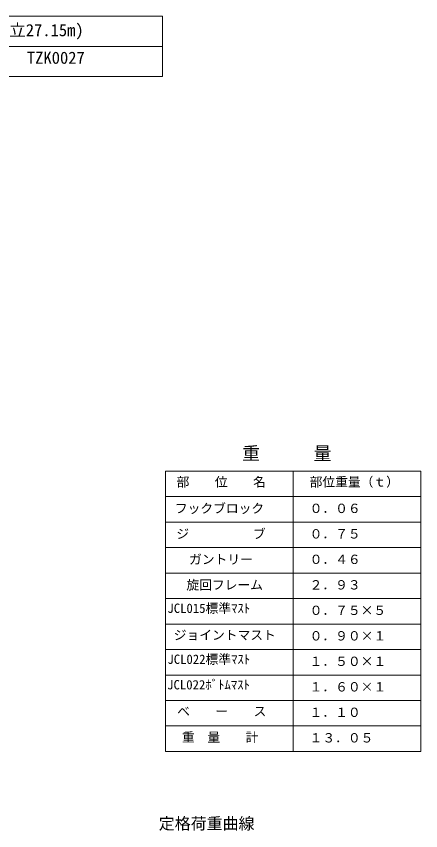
# Model space of a CAD drawing. Units: millimetres, scale not verified. Extents: x -17582 to 17444, y -25751 to 25749.
# Drawn here: x 4668 to 17353, y 192 to 25749 of the extents above; entities that cross this region are included whole.
import ezdxf
from ezdxf.enums import TextEntityAlignment as Align

# ---------------------------------------------------------------- set-up
doc = ezdxf.new("R2010")
doc.units = ezdxf.units.MM
doc.header["$LTSCALE"] = 60
doc.layers.add('0-3_05 寸法', color=7, linetype='Continuous', lineweight=18)
doc.styles.add('ＭＳ ゴシック', font='')
doc.styles.get('ＭＳ ゴシック').set_extended_font_data('MS Gothic')

msp = doc.modelspace()

# ---------------------------------------------------------------- linework, layer by layer
at = {"layer": '0-3_05 寸法'}
for p, q in [((-10944.75, 24805.36), (9250.33, 24805.36)), ((9352.79, 11478.28), (9352.79, 2678.28)), ((9352.79, 11478.28), (17352.79, 11478.28)), ((13352.79, 11478.28), (13352.79, 2678.28)), ((17352.79, 11478.28), (17352.79, 2678.28)), ((9352.79, 10678.28), (17352.79, 10678.28)), ((9352.79, 9878.28), (17352.79, 9878.28)), ((9352.79, 9078.28), (17352.79, 9078.28)), ((9352.79, 8278.28), (17352.79, 8278.28)), ((9352.79, 7478.28), (17352.79, 7478.28)), ((9352.79, 6678.28), (17352.79, 6678.28)), ((9352.79, 5878.28), (17352.79, 5878.28)), ((9352.79, 5078.28), (17352.79, 5078.28)), ((9352.79, 4278.28), (17352.79, 4278.28)), ((9352.79, 3478.28), (17352.79, 3478.28)), ((9352.79, 2678.28), (17352.79, 2678.28))]:
    msp.add_line(p, q, dxfattribs=at)
msp.add_lwpolyline([(-10944.75, 25748.75), (9250.33, 25748.75), (9250.33, 23861.96), (-10944.75, 23861.96)], close=True, dxfattribs=at)

# ---------------------------------------------------------------- texts
at = {"layer": '0-3_05 寸法', "style": 'ＭＳ ゴシック'}
for s, height, p in [('図面名称   \u3000\u3000\u3000\u3000\u3000\u3000\u3000ビルマンクレーン JCL-015Ⅱ(高自立27.15m)', 381.2, (-10104.74, 25010.1)), ('\u3000\u3000竹本機械工業株式会社      \u3000\u3000\u3000\u3000\u3000 図番     \u3000\u3000\u3000\u3000TZK0027', 381.2, (-10070.08, 24143.44)), ('重\u3000\u3000\u3000量', 410.6, (11753.67, 11704.43)), ('部\u3000\u3000位\u3000\u3000名', 293.3, (9695.9, 10904.43)), ('部位重量（ｔ）', 293.3, (13869.09, 10904.43)), ('フックブロック', 293.3, (9642.17, 10072.56)), ('０．０６', 293.3, (13869.09, 10073.32)), ('ジ\u3000\u3000\u3000\u3000\u3000ブ', 293.3, (9688.02, 9272.56)), ('０．７５', 293.3, (13869.09, 9273.32)), ('ガントリー', 293.3, (10088.29, 8472.56)), ('０．４６', 293.3, (13869.09, 8473.32)), ('旋回フレーム', 293.3, (10004.72, 7672.56)), ('２．９３', 293.3, (13869.09, 7673.32)), ('JCL015標準ﾏｽﾄ', 293.3, (9406.82, 6938.14)), ('０．７５×５', 293.3, (13869.09, 6873.32)), ('ジョイントマスト', 293.3, (9607.43, 6097.12)), ('０．９０×１', 293.3, (13869.09, 6073.32)), ('JCL022標準ﾏｽﾄ', 293.3, (9406.82, 5338.14)), ('１．５０×１', 293.3, (13869.09, 5273.32)), ('JCL022ﾎﾞﾄﾑﾏｽﾄ', 293.3, (9399.69, 4538.14)), ('１．６０×１', 293.3, (13869.09, 4473.32)), ('ベ\u3000\u3000ー\u3000\u3000ス', 293.3, (9711.44, 3704.43)), ('１．１０', 293.3, (13869.09, 3673.32)), ('重  量\u3000\u3000計', 293.3, (9861.87, 2892.73)), ('１３．０５', 293.3, (13869.09, 2873.32)), ('定格荷重曲線', 366.6, (9138.74, 124.66))]:
    msp.add_text(s, height=height, dxfattribs=at).set_placement(p, align=Align.BOTTOM_LEFT)

doc.saveas('drawing.dxf')
